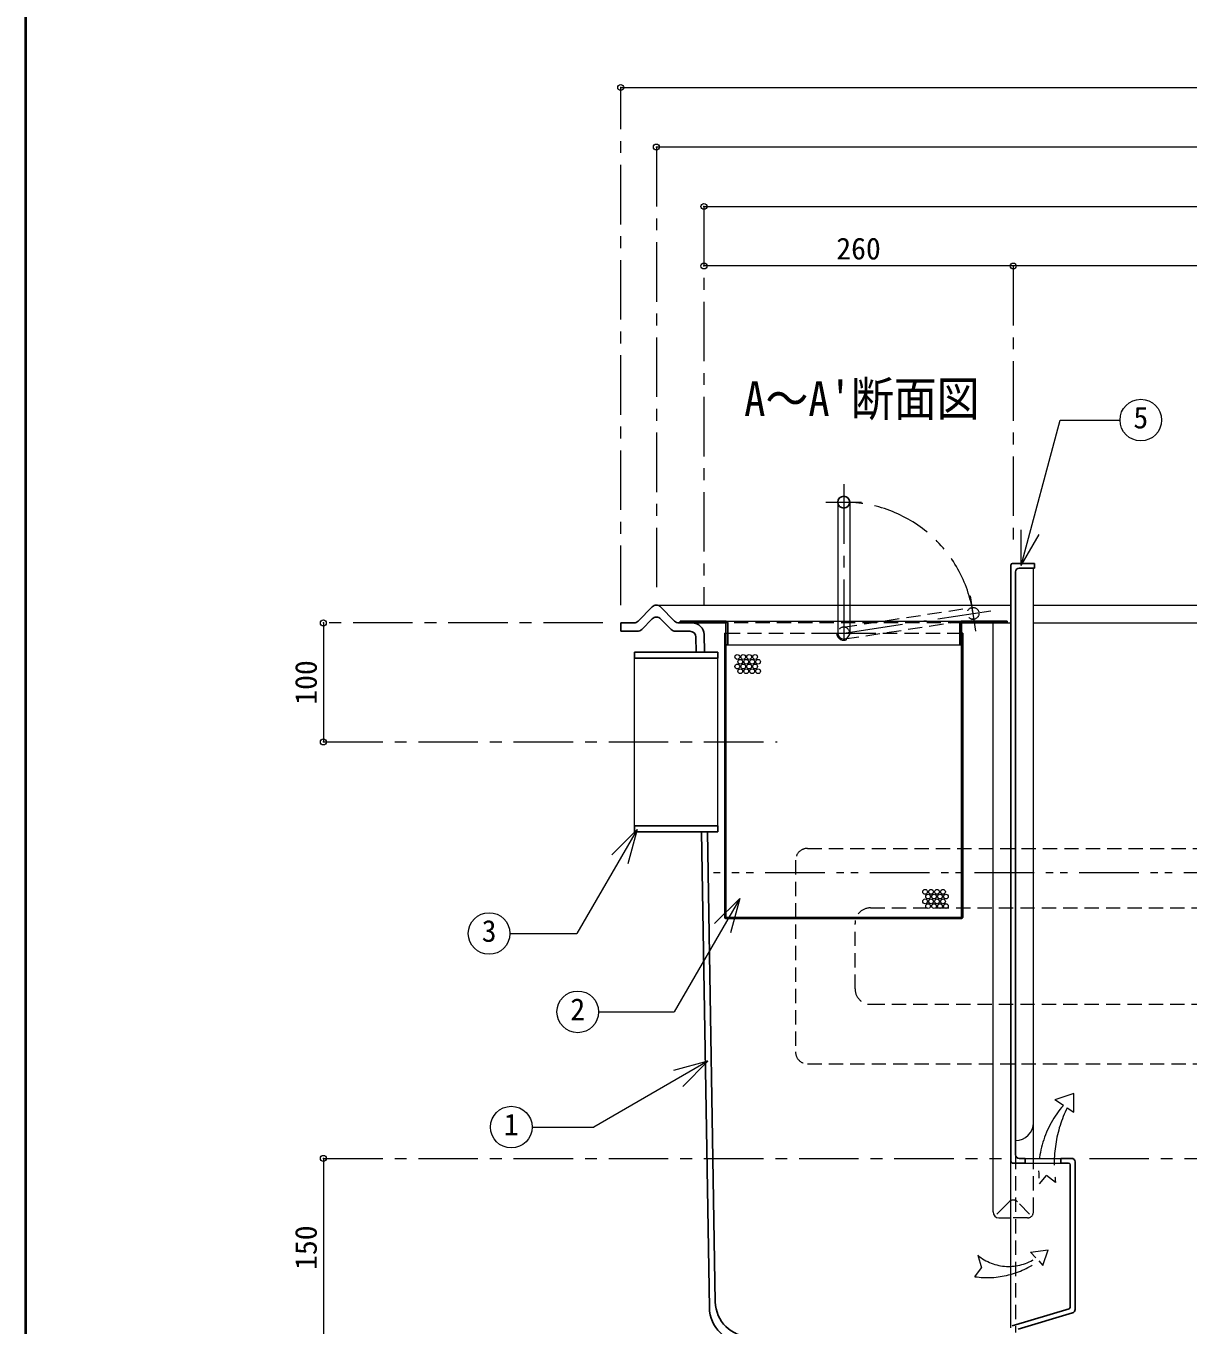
# Model space of a CAD drawing. Units: millimetres at full size, sheet at 1:10. Extents: x -2101 to 1949, y -1404 to 1406.
# Drawn here: x -2101 to -1124, y -850 to 243 of the extents above; entities that cross this region are included whole.
import ezdxf
from ezdxf.enums import TextEntityAlignment as Align

# ---------------------------------------------------------------- set-up
doc = ezdxf.new("R2010")
doc.units = ezdxf.units.MM
doc.header["$LTSCALE"] = 10
doc.header["$PDMODE"] = 32
doc.header["$PDSIZE"] = 5
for name, pattern in [('CHAIN1', [8, 5, -1, 1, -1]), ('DASHED1', [1.8, 1.2, -0.6]), ('DOUBLE_CHAIN1', [8.8, 5, -1, 0.6, -0.6, 0.6, -1])]:
    doc.linetypes.add(name, pattern=pattern)
doc.layers.add('0-0____1', color=7, linetype='Continuous', lineweight=18)
doc.styles.add('ＭＳ ゴシック', font='')
doc.styles.get('ＭＳ ゴシック').set_extended_font_data('MS Gothic')

msp = doc.modelspace()

# ---------------------------------------------------------------- linework, layer by layer
at = {"layer": '0-0____1', "color": 1, "lineweight": 40}
msp.add_line((-2100.6, -1403.88), (-2100.6, 1406.12), dxfattribs=at)
at = {"layer": '0-0____1', "color": 4, "linetype": 'CHAIN1', "lineweight": 9}
for p, q in [((-1600.6, -243.88), (-1600.6, 191.12)), ((-1570.6, 141.12), (-1570.6, -228.88)), ((-1530.6, 91.12), (-1530.6, -243.88)), ((-1270.6, 41.12), (-1270.6, -193.88)), ((-1413.1, -142.38), (-1413.1, -282.38)), ((-1428.1, -157.38), (-1398.1, -157.38)), ((-1302.1, -265.65), (-1306.61, -236)), ((-1413.1, -267.38), (-1289.53, -248.57)), ((-1615.6, -258.88), (-1850.6, -258.88)), ((-1428.1, -267.38), (-1398.1, -267.38)), ((-1850.6, -358.88), (-1468.93, -358.88)), ((-1850.6, -708.88), (-1280.6, -708.88)), ((-1206.6, -708.88), (-940.6, -708.88))]:
    msp.add_line(p, q, dxfattribs=at)
at = {"layer": '0-0____1', "color": 4, "lineweight": 9}
for p, q in [((-1600.6, 191.12), (-260.6, 191.12)), ((-290.6, 141.12), (-1570.6, 141.12)), ((-1530.6, 91.12), (-330.6, 91.12)), ((-1270.6, 41.12), (-1530.6, 41.12)), ((-930.6, 41.12), (-1270.6, 41.12)), ((-1570.6, -243.88), (-1418.1, -243.88)), ((-1408.1, -243.88), (-1272.6, -243.88)), ((-1253.6, -243.88), (-932.6, -243.88)), ((-1850.6, -258.88), (-1850.6, -358.88)), ((-1512.1, -257.38), (-1418.1, -257.38)), ((-1408.1, -257.38), (-1314.1, -257.38)), ((-1287.6, -753.88), (-1287.6, -258.88)), ((-1275.6, -258.88), (-1272.6, -258.88)), ((-1253.6, -258.88), (-932.6, -258.88)), ((-1510.6, -277.38), (-1315.6, -277.38)), ((-1253.6, -708.88), (-1253.6, -678.88)), ((-1850.6, -708.88), (-1850.6, -858.88)), ((-1284.4, -755.69), (-1274.11, -745.32)), ((-1282.6, -758.88), (-1272.6, -758.88))]:
    msp.add_line(p, q, dxfattribs=at)
at = {"layer": '0-0____1'}
for p, q in [((-1263.89, -210.55), (-1231.16, -88.4)), ((-1231.16, -88.4), (-1180.83, -88.4)), ((-1418.1, -157.38), (-1418.1, -267.38)), ((-1408.1, -157.38), (-1408.1, -267.38)), ((-1263.89, -210.55), (-1263.89, -180.55)), ((-1263.89, -210.55), (-1248.89, -184.57)), ((-1253.6, -678.88), (-1253.6, -212.88)), ((-1588.93, -429.38), (-1588.93, -288.38)), ((-1518.93, -429.38), (-1518.93, -288.38)), ((-1586.9, -432.42), (-1637.39, -519.88)), ((-1586.9, -432.42), (-1608.11, -453.64)), ((-1586.9, -432.42), (-1594.66, -461.4)), ((-1500.49, -490.4), (-1555.53, -585.73)), ((-1500.49, -490.4), (-1521.7, -511.61)), ((-1500.49, -490.4), (-1508.26, -519.38)), ((-1693.72, -519.88), (-1637.39, -519.88)), ((-1619.18, -585.73), (-1555.53, -585.73)), ((-1527.23, -627.22), (-1623.1, -682.57)), ((-1527.23, -627.22), (-1556.2, -634.98)), ((-1527.23, -627.22), (-1548.44, -648.43)), ((-1675.1, -682.57), (-1623.1, -682.57)), ((-1260.6, -708.88), (-1230.6, -708.88)), ((-1272.6, -851.2), (-1272.6, -711.38)), ((-1260.6, -712.88), (-1230.6, -712.88))]:
    msp.add_line(p, q, dxfattribs=at)
at = {"layer": '0-0____1', "color": 5, "lineweight": 25}
for p, q in [((-1272.6, -210.38), (-1272.6, -711.38)), ((-1271.1, -208.88), (-1252.6, -208.88)), ((-1268.6, -215.88), (-1268.6, -705.88)), ((-1265.6, -212.88), (-1252.6, -212.88)), ((-1252.6, -208.88), (-1252.6, -212.88)), ((-1585.92, -257.38), (-1574.17, -245.39)), ((-1555.28, -257.38), (-1567.03, -245.39)), ((-1600.6, -258.88), (-1600.6, -265.88)), ((-1600.6, -258.88), (-1589.49, -258.88)), ((-1582.98, -264.38), (-1574.17, -255.39)), ((-1558.23, -264.38), (-1567.03, -255.39)), ((-1512.85, -258.88), (-1551.71, -258.88)), ((-1550.6, -257.38), (-1550.6, -258.88)), ((-1512.1, -257.38), (-1550.6, -257.38)), ((-1512.1, -505.88), (-1512.1, -259.63)), ((-1315.6, -258.88), (-1315.6, -277.38)), ((-1314.1, -257.38), (-1275.6, -257.38)), ((-1314.1, -505.88), (-1314.1, -259.63)), ((-1313.35, -258.88), (-1275.6, -258.88)), ((-1275.6, -258.88), (-1275.6, -257.38)), ((-1586.55, -265.88), (-1600.6, -265.88)), ((-1542.4, -265.88), (-1554.65, -265.88)), ((-1537.19, -283.38), (-1537.41, -270.63)), ((-1530.19, -283.38), (-1530.44, -268.7)), ((-1513.1, -267.38), (-1512.1, -267.38)), ((-1513.1, -506.38), (-1513.1, -267.38)), ((-1314.1, -267.38), (-1313.1, -267.38)), ((-1313.1, -506.38), (-1313.1, -267.38)), ((-1588.93, -283.38), (-1588.93, -288.38)), ((-1518.93, -283.38), (-1588.93, -283.38)), ((-1518.93, -283.38), (-1518.93, -288.38)), ((-1315.6, -277.38), (-1314.1, -277.38)), ((-1518.93, -288.38), (-1588.93, -288.38)), ((-1588.93, -429.38), (-1588.93, -434.38)), ((-1518.93, -429.38), (-1588.93, -429.38)), ((-1518.93, -434.38), (-1588.93, -434.38)), ((-1526.01, -834.38), (-1532.68, -434.38)), ((-1521.09, -829.38), (-1527.68, -434.38)), ((-1518.93, -429.38), (-1518.93, -434.38)), ((-1314.1, -507.38), (-1512.1, -507.38)), ((-1314.6, -506.38), (-1511.6, -506.38)), ((-1230.6, -708.88), (-1230.6, -712.88)), ((-1221.6, -708.88), (-1230.6, -708.88)), ((-1271.1, -712.88), (-1260.6, -712.88)), ((-1224.1, -712.88), (-1230.6, -712.88)), ((-1222.6, -833.97), (-1222.6, -714.38)), ((-1218.6, -835.83), (-1218.6, -711.88)), ((-1223.67, -835.4), (-1271.53, -849.76)), ((-1220.74, -838.7), (-1266.46, -852.42))]:
    msp.add_line(p, q, dxfattribs=at)
at = {"layer": '0-0____1', "color": 4, "linetype": 'DASHED1', "lineweight": 9}
for p, q in [((-1418.1, -243.88), (-1408.1, -243.88)), ((-1413.85, -262.44), (-1305.11, -245.88)), ((-1313.35, -258.88), (-1512.85, -258.88)), ((-1418.1, -257.38), (-1408.1, -257.38)), ((-1412.35, -272.33), (-1303.6, -255.77)), ((-1512.1, -267.38), (-1428.1, -267.38)), ((-1398.1, -267.38), (-1314.1, -267.38)), ((-1453.6, -458.38), (-1453.6, -619.38)), ((-1443.6, -448.38), (-410.6, -448.38)), ((-1390.6, -498.38), (-463.6, -498.38)), ((-1403.6, -566.38), (-1403.6, -511.38)), ((-1390.6, -579.38), (-463.6, -579.38)), ((-1443.6, -629.38), (-410.6, -629.38)), ((-1268.6, -705.88), (-1268.6, -855.29)), ((-1253.6, -753.88), (-1253.6, -708.88)), ((-1256.81, -755.69), (-1267.09, -745.32)), ((-1258.6, -758.88), (-1272.6, -758.88))]:
    msp.add_line(p, q, dxfattribs=at)
at = {"layer": '0-0____1', "color": 4, "linetype": 'DOUBLE_CHAIN1', "lineweight": 9}
for p, q in [((-549.1, -468.88), (-1522.6, -468.88)), ((-1219.66, -654.34), (-1235.76, -659.71)), ((-1219.65, -669.96), (-1219.66, -654.34)), ((-1228.47, -664.46), (-1235.76, -659.71)), ((-1225.24, -666.31), (-1219.65, -669.96)), ((-1248.53, -730.41), (-1242.71, -723.25)), ((-1234.93, -729.03), (-1242.71, -723.25)), ((-1256.13, -787.68), (-1241.27, -785.83)), ((-1245.71, -798.83), (-1241.27, -785.83)), ((-1300.48, -790.25), (-1297.3, -800.88)), ((-1251.47, -792.58), (-1256.13, -787.68)), ((-1249.13, -794.92), (-1245.71, -798.83)), ((-1302.81, -808.34), (-1297.3, -800.88))]:
    msp.add_line(p, q, dxfattribs=at)
at = {"layer": '0-0____1', "color": 5, "lineweight": 25}
for points in [[(-1510.6, -258.88), (-1510.6, -277.38), (-1512.1, -277.38)], [(-1265.6, -708.88), (-1260.6, -708.88), (-1260.6, -712.88)]]:
    msp.add_lwpolyline(points, dxfattribs=at)
at = {"layer": '0-0____1'}
for centre in [(-1163.33, -88.4), (-1711.22, -519.88), (-1636.68, -585.73), (-1692.6, -682.57)]:
    msp.add_circle(centre, 17.5, dxfattribs=at)
at = {"layer": '0-0____1', "color": 5, "lineweight": 25}
msp.add_circle((-1413.1, -157.38), 5, dxfattribs=at)
at = {"layer": '0-0____1', "color": 4, "linetype": 'DASHED1', "lineweight": 9}
msp.add_circle((-1304.36, -250.82), 5, dxfattribs=at)
at = {"layer": '0-0____1', "color": 4, "lineweight": 9}
for centre in [(-1502.59, -287.48), (-1502.59, -295.48), (-1500.09, -291.48), (-1497.59, -287.48), (-1497.59, -295.48), (-1495.09, -291.48), (-1492.59, -287.48), (-1492.59, -295.48), (-1490.09, -291.48), (-1487.59, -287.48), (-1487.59, -295.48), (-1485.09, -291.48), (-1500.09, -299.48), (-1495.09, -299.48), (-1490.09, -299.48), (-1485.09, -299.48), (-1344.67, -484.88), (-1344.67, -492.88), (-1342.17, -488.88), (-1339.67, -484.88), (-1339.67, -492.88), (-1337.17, -488.88), (-1334.67, -484.88), (-1334.67, -492.88), (-1332.17, -488.88), (-1329.67, -484.88), (-1329.67, -492.88), (-1327.17, -488.88), (-1342.17, -496.88), (-1337.17, -496.88), (-1332.17, -496.88), (-1327.17, -496.88)]:
    msp.add_circle(centre, 2, dxfattribs=at)
at = {"layer": '0-0____1', "color": 4, "linetype": 'CHAIN1', "lineweight": 9}
msp.add_arc((-1413.1, -267.38), 110, 8.65803, 90, dxfattribs=at)
at = {"layer": '0-0____1', "color": 5, "lineweight": 25}
for centre, radius, start, end in [((-1271.1, -210.38), 1.5, 90, 180), ((-1265.6, -215.88), 3, 90, 180), ((-1570.6, -248.88), 5, 44.3947, 135.6053), ((-1589.49, -253.88), 5, 270, 315.6053), ((-1570.6, -258.89), 5, 44.3947, 135.6053), ((-1551.71, -253.88), 5, 224.3947, 270), ((-1540.44, -268.88), 10, 1.04163, 90), ((-1512.85, -259.63), 0.75, 0, 90), ((-1512.1, -258.88), 1.5, 0, 90), ((-1314.1, -258.88), 1.5, 90, 180), ((-1313.35, -259.63), 0.75, 90, 180), ((-1586.55, -260.88), 5, 270, 315.6053), ((-1554.65, -260.88), 5, 224.3947, 270), ((-1542.4, -270.88), 5, 1.04163, 90), ((-1512.1, -506.38), 1, 180, 270), ((-1511.6, -505.88), 0.5, 180, 270), ((-1314.6, -505.88), 0.5, 270, 0), ((-1314.1, -506.38), 1, 270, 0), ((-1265.6, -705.88), 3, 180, 270), ((-1221.6, -711.88), 3, 0, 90), ((-1271.1, -711.38), 1.5, 180, 270), ((-1224.1, -714.38), 1.5, 0, 90), ((-1491.1, -828.88), 30, 180.95484, 270), ((-1496.02, -833.88), 30, 180.95484, 270), ((-1224.1, -833.97), 1.5, 286.69924, 0), ((-1221.6, -835.83), 3, 286.69924, 360)]:
    msp.add_arc(centre, radius, start, end, dxfattribs=at)
at = {"layer": '0-0____1', "color": 4, "linetype": 'DASHED1', "lineweight": 9}
for centre, radius, start, end in [((-1413.1, -267.38), 6, 180, 0), ((-1413.1, -267.38), 5, 0, 180), ((-1443.6, -458.38), 10, 90, 180), ((-1390.6, -511.38), 13, 90, 180), ((-1390.6, -566.38), 13, 180, 270), ((-1443.6, -619.38), 10, 180, 270), ((-1270.6, -748.88), 5, 45.41268, 113.57818), ((-1258.6, -753.88), 5, 270, 0)]:
    msp.add_arc(centre, radius, start, end, dxfattribs=at)
at = {"layer": '0-0____1'}
for centre, radius, start in [((-1413.1, -267.38), 5, 180), ((-1268.6, -678.88), 15, 270)]:
    msp.add_arc(centre, radius, start, 0, dxfattribs=at)
at = {"layer": '0-0____1', "color": 4, "linetype": 'DOUBLE_CHAIN1', "lineweight": 9}
for centre, radius, start, end in [((-1165.4, -719.67), 83.82, 138.80029, 187.36063), ((-1130.2, -713.09), 105.94, 153.79151, 188.65286), ((-1292.38, -735.97), 73.11, 261.80032, 306.27216), ((-1274.43, -759.1), 40.6, 230.09498, 304.4524)]:
    msp.add_arc(centre, radius, start, end, dxfattribs=at)
at = {"layer": '0-0____1', "color": 4, "lineweight": 9}
for centre, start, end in [((-1282.6, -753.88), 180, 270), ((-1270.6, -748.88), 113.57818, 134.58732)]:
    msp.add_arc(centre, 5, start, end, dxfattribs=at)
at = {"layer": '0-0____1', "color": 1}
for p in [(-1600.6, 191.12), (-1570.6, 141.12), (-1530.6, 91.12), (-1530.6, 41.12), (-1270.6, 41.12), (-1850.6, -258.88), (-1850.6, -358.88), (-1850.6, -708.88)]:
    msp.add_point(p, dxfattribs=at)

# ---------------------------------------------------------------- texts
at = {"layer": '0-0____1', "style": 'ＭＳ ゴシック'}
for s, p in [('260', (-1419.35, 41.12)), ('5', (-1169.58, -100.9)), ('3', (-1717.47, -532.38)), ('2', (-1642.93, -598.23)), ('1', (-1698.85, -695.07))]:
    msp.add_text(s, height=18.33, dxfattribs=at).set_placement(p, align=Align.BOTTOM_LEFT)
at = {"layer": '0-0____1', "style": 'ＭＳ ゴシック', "width": 0.9}
msp.add_text("A～A'断面図", height=29.33, dxfattribs=at).set_placement((-1496.85, -93.88), align=Align.BOTTOM_LEFT)
at = {"layer": '0-0____1', "style": 'ＭＳ ゴシック'}
for s, p in [('100', (-1850.6, -327.63)), ('150', (-1850.6, -802.63))]:
    msp.add_text(s, height=18.33, rotation=90, dxfattribs=at).set_placement(p, align=Align.BOTTOM_LEFT)

doc.saveas('drawing.dxf')
